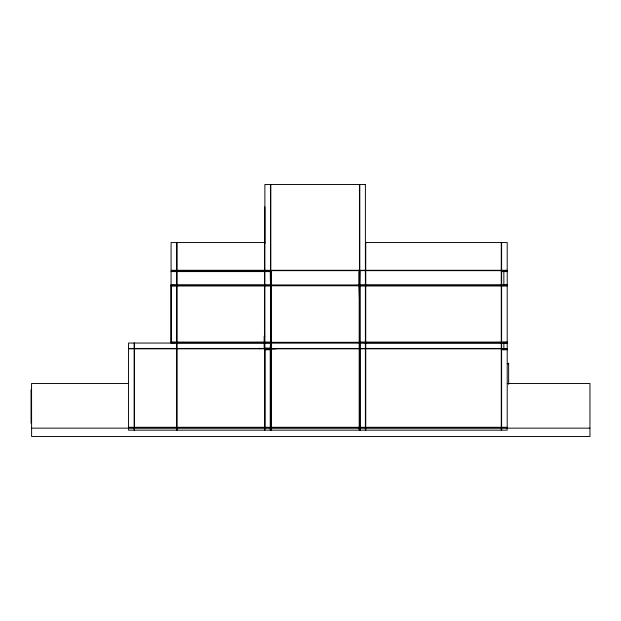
<?xml version="1.0" encoding="UTF-8"?>
<svg xmlns="http://www.w3.org/2000/svg" width="621" height="621" viewBox="0 0 621 621"><rect width="100%" height="100%" fill="white"/><g stroke="black" fill="none" stroke-linecap="round" stroke-linejoin="round"><path stroke-width="0.93" d="M176.659 342.831L171.078 343.048L171.078 284.985L176.659 284.985M177.016 348.816L177.016 427.295L264.523 427.295L264.523 348.816L134.485 348.816L134.485 427.295L176.659 427.295L176.659 270.647L171.078 270.647L171.078 343.048M264.88 348.816L264.88 427.295L365.389 427.295L365.389 348.816L264.88 348.816L264.88 430.151M264.88 243.587L264.88 206.816M176.659 285.652L171.078 285.877L176.659 285.877M264.88 342.381L270.469 342.381L270.469 285.652L264.88 285.652M270.911 285.21L359.443 285.21L359.443 270.647M270.244 348.459L270.469 342.831L270.469 348.459M270.911 271.587L270.911 342.381L359.443 342.381L359.443 285.652L270.911 285.652L359.443 285.652M365.389 285.21L359.8 285.21L360.025 271.587L359.085 271.587L359.085 285.21M270.911 348.459L270.911 342.831L359.443 342.831L359.443 348.459M365.389 342.381L359.893 342.381L359.893 285.652L365.389 285.652M501.621 284.985L507.21 284.985L501.621 285.21M507.21 284.985L507.21 285.877L501.621 285.877M501.621 342.381L507.21 342.155L501.621 342.155M264.88 242.547L171.078 242.547L171.078 270.29L176.659 270.29L176.659 242.547M365.389 242.547L507.21 242.547L507.21 348.459L501.621 348.459L501.621 270.647L507.21 270.647M264.88 270.29L270.469 270.29L270.469 184.484M365.389 270.29L359.8 270.29L359.8 184.484M507.21 270.29L501.621 270.29L501.621 242.547M264.88 270.647L270.469 270.647L270.469 285.21L270.244 271.587M171.078 271.587L271.136 271.587L271.136 284.985M501.263 271.587L507.21 271.587M177.016 284.985L264.523 284.985M264.88 284.985L270.244 284.985M360.025 284.985L365.389 284.985M365.746 284.985L501.263 284.985M171.078 284.985L176.659 285.21M177.016 285.21L264.523 285.21M264.88 285.21L359.443 285.21M365.746 285.21L501.263 285.21M177.016 285.652L264.523 285.652M365.746 285.652L501.263 285.652M501.621 285.652L506.984 285.652M177.016 285.877L264.523 285.877M264.88 285.877L270.244 285.877M360.11 285.877L365.389 285.877M365.746 285.877L501.263 285.877M359.443 298.833L359.085 285.652M264.88 336.085L264.166 336.085L264.166 348.459M176.659 342.155L171.078 342.155L176.659 342.381M177.016 342.155L264.523 342.155M264.88 342.155L270.244 342.155M360.11 342.155L365.389 342.155M365.746 342.155L501.263 342.155M177.016 342.381L264.523 342.381M270.911 342.381L359.443 342.381M365.746 342.381L501.263 342.381M177.016 342.831L264.523 342.831M264.88 342.831L359.443 342.831M359.039 348.459L359.846 348.459L359.893 342.831L365.389 342.831M365.746 342.831L501.263 342.831M501.621 342.831L507.21 343.048L501.621 343.048M176.659 343.048L128.547 343.048L128.547 348.459L134.128 348.459L134.128 343.048M177.016 343.048L264.523 343.048M264.88 343.048L270.244 343.048M359.893 342.831L365.389 343.048M365.746 343.048L501.263 343.048M264.88 348.102L270.469 348.102M176.659 348.459L134.485 348.459L134.485 343.048M264.88 349.173L276.05 348.816M264.88 349.755L270.469 349.755M501.263 349.755L507.21 349.755M507.217 363.759L508.646 363.759M128.547 383.475L31.562 383.475L31.609 436.516L589.95 436.516L589.95 383.475L507.21 383.475M31.609 389.615L31.05 389.615L31.05 423.118L31.609 423.118M128.547 427.295L134.128 427.295L134.128 348.816L128.547 348.816L128.547 430.151L507.21 430.151L507.21 348.816L501.621 348.816L501.621 427.295L507.21 427.295M128.547 427.652L134.128 427.652L134.128 430.151M264.88 427.652L365.389 427.652L365.389 430.151M507.21 427.652L501.621 427.652L501.621 430.151M31.578 428.148L589.95 428.148M508.646 363.176L508.646 384.329M506.984 342.381L506.984 342.831M503.856 271.587L503.856 285.877M503.856 342.155L503.856 349.755M501.263 242.547L501.263 270.29L365.746 270.29L365.746 242.547M501.263 430.151L501.263 427.652L365.746 427.652L365.746 430.151M365.746 270.647L365.746 348.459L501.263 348.459L501.263 270.647L270.826 270.647L270.826 271.587M360.11 343.048L360.11 348.459M360.11 348.816L360.11 427.295M360.11 427.652L360.11 430.151M359.893 285.652L359.893 342.381M359.893 348.816L359.893 427.295M359.893 427.652L359.893 430.151M359.8 270.647L359.8 285.21M359.443 184.484L359.443 270.29L270.826 270.29L270.826 184.484M359.443 348.816L359.443 427.295M359.443 427.652L359.443 430.151M359.217 271.587L359.217 284.985M359.217 285.877L359.217 342.155M359.217 343.048L359.217 348.459M359.217 348.816L359.217 427.295M359.217 427.652L359.217 430.151M271.136 285.877L271.136 342.155M271.136 343.048L271.136 348.459M271.136 348.816L271.136 427.295M271.136 427.652L271.136 430.151M270.911 348.816L270.911 427.295M270.911 427.652L270.911 430.151M270.469 285.652L270.469 342.381M270.469 348.816L270.469 427.295M270.469 427.652L270.469 430.151M270.244 348.816L270.244 427.295M270.244 427.652L270.244 430.151M264.523 242.547L264.523 270.29L177.016 270.29L177.016 242.547M264.523 348.816L264.523 427.295M264.523 430.151L264.523 427.652L177.016 427.652L177.016 430.151M259.299 348.102L259.299 348.816M176.659 430.151L176.659 427.652L134.485 427.652L134.485 430.151M171.303 285.21L171.303 285.652M171.303 342.381L171.303 342.831M365.389 184.484L264.88 184.484L264.88 348.459L365.389 348.459L365.389 184.484M264.523 270.647L177.016 270.647L177.016 348.459L264.523 348.459L264.523 270.647M501.263 348.816L365.746 348.816L365.746 427.295L501.263 427.295L501.263 348.816"/></g></svg>
